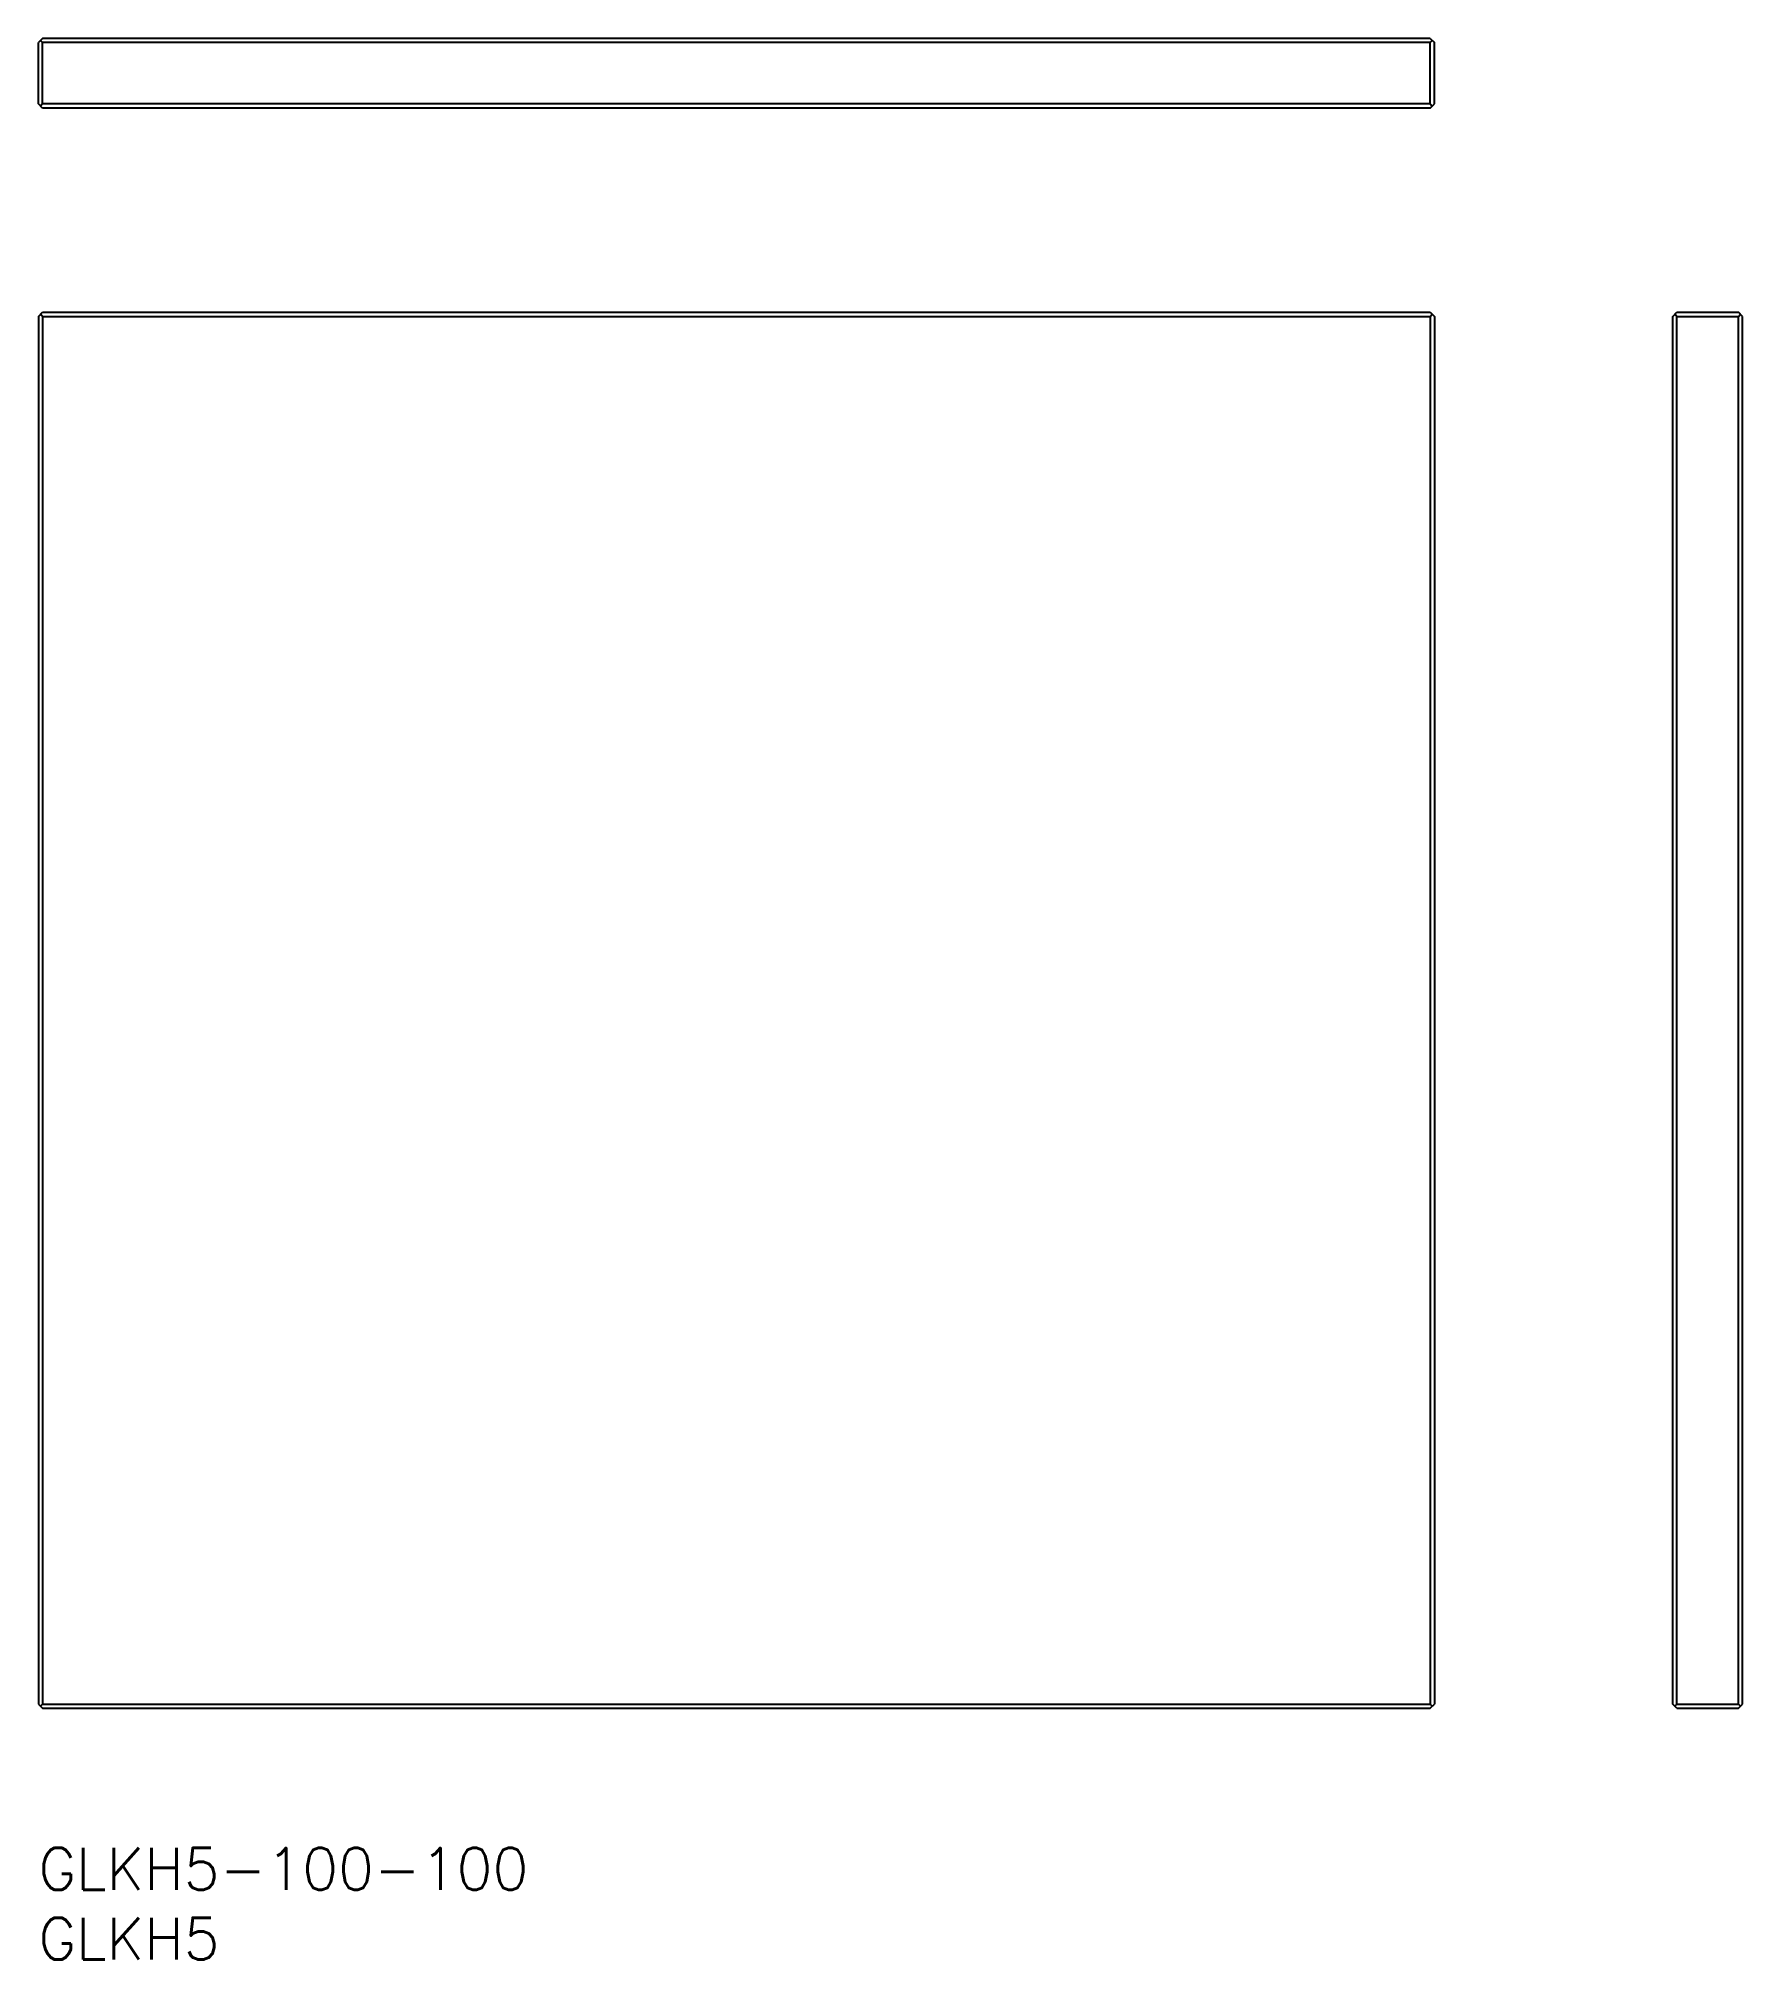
# Model space of a CAD drawing. Extents: x 0 to 122, y -8 to 130.
import ezdxf

# ---------------------------------------------------------------- set-up
doc = ezdxf.new("R2010")
doc.units = 0
doc.header["$LTSCALE"] = 0.5
doc.layers.add('MSM_CONTINUOUS', color=7, linetype='CONTINUOUS')
doc.layers.add('MSM_PART_NUMBER', color=7, linetype='CONTINUOUS')
doc.styles.get("Standard").update_dxf_attribs({"font": 'txt.shx', "height": 1, "bigfont": 'bigfont.shx'})

# ---------------------------------------------------------------- blocks, each defined once
blk = doc.blocks.new('*U14')
at = {"layer": 'MSM_PART_NUMBER'}
blk.add_text('GLKH5-100-100', height=3, dxfattribs=at).set_placement((0, -3))
blk = doc.blocks.new('*U15')
at = {"layer": 'MSM_PART_NUMBER'}
blk.add_text('GLKH5', height=3, dxfattribs=at).set_placement((0, -8))

msp = doc.modelspace()

# ---------------------------------------------------------------- linework, layer by layer
at = {"layer": 'MSM_CONTINUOUS'}
for p, q in [((0.3, 129.61), (0, 129.31)), ((0.3, 129.31), (0.15, 129.46)), ((99.7, 129.61), (0.3, 129.61)), ((99.7, 129.61), (100, 129.31)), ((99.7, 129.31), (99.85, 129.46)), ((0, 124.91), (0, 129.31)), ((99.7, 129.31), (0.3, 129.31)), ((0.3, 124.91), (0.3, 129.31)), ((99.7, 124.91), (99.7, 129.31)), ((100, 124.91), (100, 129.31)), ((0.3, 124.61), (0, 124.91)), ((0.3, 124.91), (0.15, 124.76)), ((99.7, 124.91), (0.3, 124.91)), ((99.7, 124.61), (0.3, 124.61)), ((99.7, 124.61), (100, 124.91)), ((99.7, 124.91), (99.85, 124.76)), ((0, 109.7), (0.3, 110)), ((0, 109.7), (0, 10.3)), ((0.3, 109.7), (0.15, 109.85)), ((0.3, 110), (99.7, 110)), ((0.3, 109.7), (99.7, 109.7)), ((0.3, 109.7), (0.3, 10.3)), ((99.7, 110), (100, 109.7)), ((99.7, 109.7), (99.85, 109.85)), ((99.7, 109.7), (99.7, 10.3)), ((100, 109.7), (100, 10.3)), ((117.08, 109.7), (117.38, 110)), ((117.08, 10.3), (117.08, 109.7)), ((117.38, 109.7), (117.23, 109.85)), ((117.38, 110), (121.78, 110)), ((117.38, 10.3), (117.38, 109.7)), ((117.38, 109.7), (121.78, 109.7)), ((122.08, 109.7), (121.78, 110)), ((121.78, 109.7), (121.93, 109.85)), ((121.78, 10.3), (121.78, 109.7)), ((122.08, 10.3), (122.08, 109.7)), ((0, 10.3), (0.3, 10)), ((0.3, 10.3), (0.15, 10.15)), ((0.3, 10.3), (99.7, 10.3)), ((0.3, 10), (99.7, 10)), ((99.7, 10), (100, 10.3)), ((99.7, 10.3), (99.85, 10.15)), ((117.38, 10), (117.08, 10.3)), ((117.38, 10.3), (117.23, 10.15)), ((117.38, 10.3), (121.78, 10.3)), ((117.38, 10), (121.78, 10)), ((121.78, 10), (122.08, 10.3)), ((121.78, 10.3), (121.93, 10.15))]:
    msp.add_line(p, q, dxfattribs=at)

# ---------------------------------------------------------------- block references
for name in ['*U14', '*U15']:
    msp.add_blockref(name, (0, 0), dxfattribs=at)

doc.saveas('drawing.dxf')
